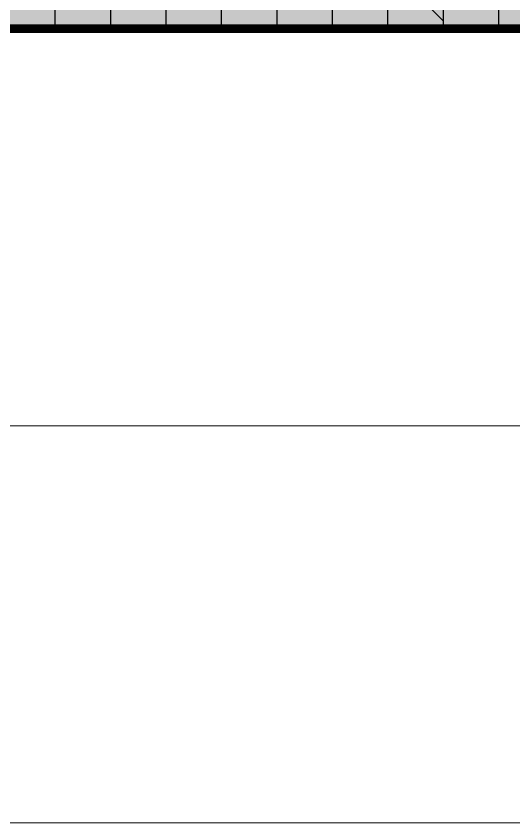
# Model space of a CAD drawing. Header units: millimetres. Extents: x -10000 to 124200, y -12045 to 23620.
# Drawn here: x 40879 to 41449, y -2820 to -1895 of the extents above; entities that cross this region are included whole.
import ezdxf

# ---------------------------------------------------------------- set-up
doc = ezdxf.new("R2010")
doc.units = ezdxf.units.MM
doc.header["$LTSCALE"] = 150
doc.layers.add('ad-Framing', color=30, linetype='Continuous', lineweight=35, true_color=0xff7f00)
doc.layers.add('ad-Verandah', color=7, linetype='Continuous', true_color=0xa57c52)

# ---------------------------------------------------------------- blocks, each defined once
blk = doc.blocks.new('zw$FE9C')
at = {"layer": 'ad-Verandah', "transparency": 33554559}
h = blk.add_hatch(color=256, dxfattribs=at)
h.dxf.hatch_style = 1
h.paths.add_polyline_path([(11895, -1910), (11895, 4510), (10375, 4510), (10375, 0), (4385, 0), (4385, -1910)])
at = {"layer": 'ad-Verandah', "transparency": 33554687}
h = blk.add_hatch(dxfattribs=at)
h.set_pattern_fill('DOLMIT', color=256, scale=10, angle=270)
h.set_pattern_definition([(270, (-416593.45, 196727.19), (63.5, -1e-14), []), (315, (-416593.45, 196727.2), (126.999913, 126.999913), [89.80256, -179.60512])])
h.paths.add_polyline_path([(11895, -1910), (11895, 4510), (10375, 4510), (10375, 0), (4385, 0), (4385, -1910)])
at = {"layer": 'ad-Verandah', "lineweight": 9}
blk.add_lwpolyline([(11895, -1910), (11895, 4510), (10375, 4510), (10375, 0), (4385, 0), (4385, -1910)], close=True, dxfattribs=at)
at = {"layer": 'ad-Verandah', "color": 33, "lineweight": 9}
for points in [[(4385, -2365), (4385, -1910), (7915, -1910), (7915, -2365)], [(4385, -2820), (4385, -2365), (7915, -2365), (7915, -2820)]]:
    blk.add_lwpolyline(points, close=True, dxfattribs=at)
blk = doc.blocks.new('1215_East Villa')
at = {"layer": 'ad-Verandah'}
blk.add_blockref('zw$FE9C', (0, 0), dxfattribs=at)
blk = doc.blocks.new('A$C59a15b2d')
at = {"layer": 'ad-Framing', "const_width": 10}
blk.add_lwpolyline([(11795, 12355), (11795, 7945), (8460, 7945), (8460, 4510), (11795, 4510), (11795, -1910), (1530, -1910), (1530, 0), (0, 0), (0, 4510), (1910, 4510), (1910, 7945), (0, 7945), (0, 12355)], close=True, dxfattribs=at)

msp = doc.modelspace()

# ---------------------------------------------------------------- block references
msp.add_blockref('1215_East Villa', (33550, 0))

# ---------------------------------------------------------------- next in the draw order: block references
msp.add_blockref('A$C59a15b2d', (33550, 0))

doc.saveas('drawing.dxf')
